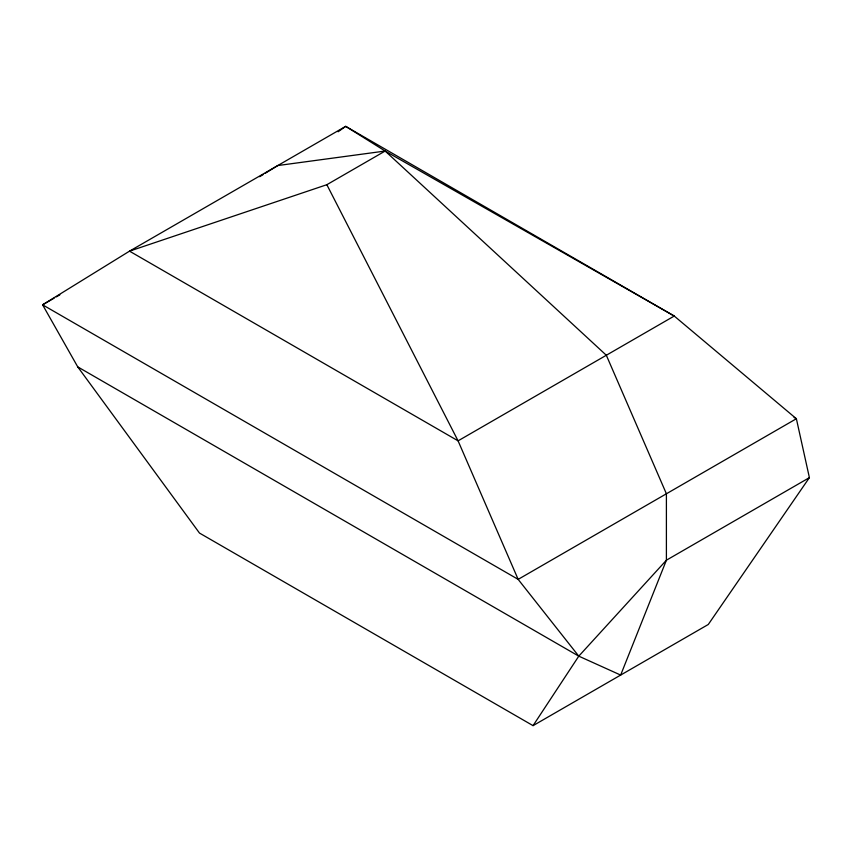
<?xml version="1.0" encoding="UTF-8"?>
<svg xmlns="http://www.w3.org/2000/svg" width="852" height="852" viewBox="0 0 852 852"><rect width="100%" height="100%" fill="white"/><g stroke="black" fill="none" stroke-linecap="round" stroke-linejoin="round"><path stroke-width="1.28" d="M533.054 725.648L578.785 656.157L666.402 560.201L809.4 477.642L796.375 418.737L674.241 316.039L345.678 126.352L129.515 251.148L42.6 304.814L77.745 366.882L199.485 533.064L533.054 725.648L708.278 624.484L809.4 477.642M338.116 131.772L345.678 126.352L385.157 151.038L674.241 316.039L458.078 440.846L129.515 251.148L326.848 184.703L385.157 151.038L606.326 355.252L666.402 493.777L666.402 560.201L620.661 675.072L578.785 656.157L77.745 366.882M259.7 176.705L263.087 174.617M265.345 173.222L277.763 165.554L385.157 151.038M54.091 298.179L42.6 304.814L518.154 579.371L578.785 656.157M56.392 296.847L59.842 294.856M794.075 417.405L796.375 418.737L518.154 579.371L458.078 440.846L326.848 184.703"/></g></svg>
